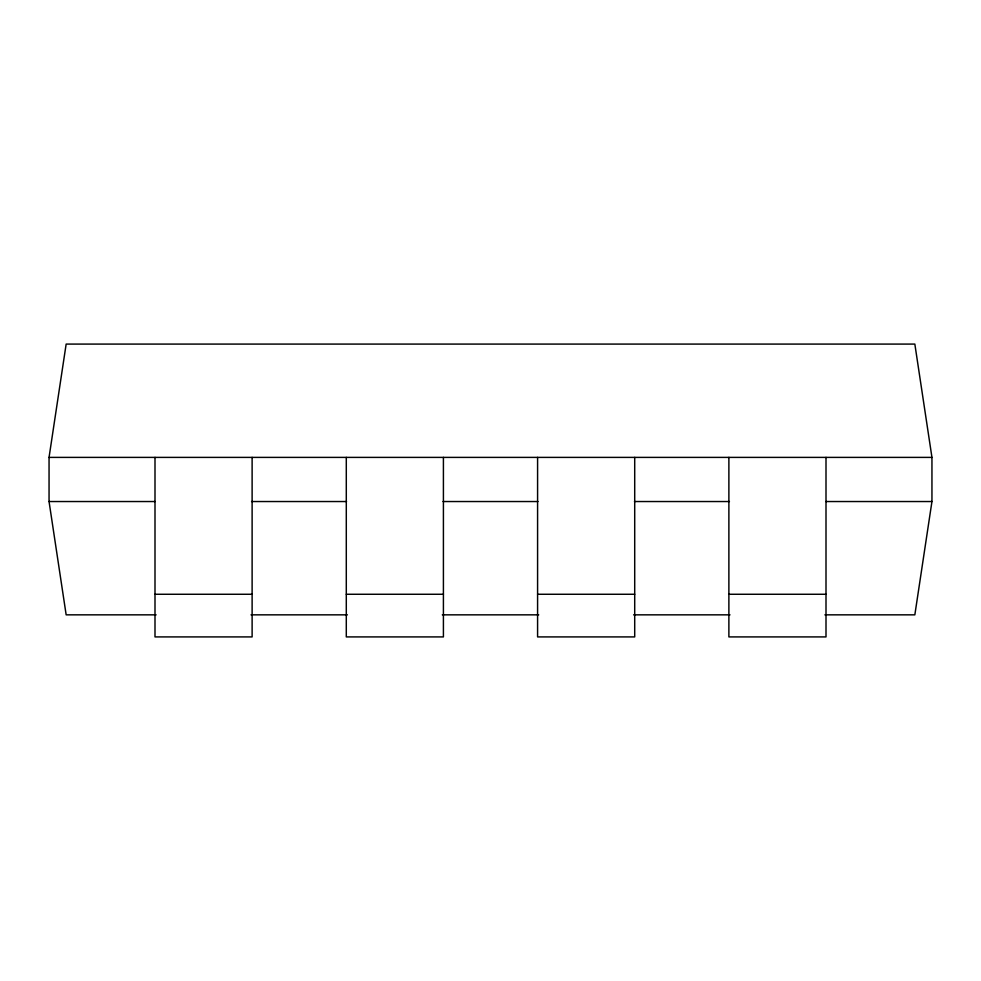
<?xml version="1.0" encoding="UTF-8"?>
<svg xmlns="http://www.w3.org/2000/svg" width="981" height="981" viewBox="0 0 981 981"><rect width="100%" height="100%" fill="white"/><g stroke="black" fill="none" stroke-linecap="round" stroke-linejoin="round"><path stroke-width="1.47" d="M156.114 614.842L66.156 614.842L49.05 501.536L49.05 457.391L66.156 344.086L914.844 344.086L931.95 457.391L931.95 501.536L914.844 614.842L824.886 614.842M49.05 457.391L931.95 457.391M49.05 501.536L155.059 501.536M251.553 501.536L346.526 501.536M443.02 501.536L537.98 501.536M634.474 501.536L729.447 501.536M825.941 501.536L931.95 501.536M154.998 594.265L252.117 594.265M346.293 594.265L443.412 594.265M537.588 594.265L634.707 594.265M728.883 594.265L826.002 594.265M251.001 614.842L347.409 614.842M442.296 614.842L538.704 614.842M633.591 614.842L729.999 614.842M826.002 457.391L826.002 636.914L728.883 636.914L728.883 457.391M634.707 457.391L634.707 636.914L537.588 636.914L537.588 457.391M443.412 457.391L443.412 636.914L346.293 636.914L346.293 457.391M252.117 457.391L252.117 636.914L154.998 636.914L154.998 457.391"/></g></svg>
